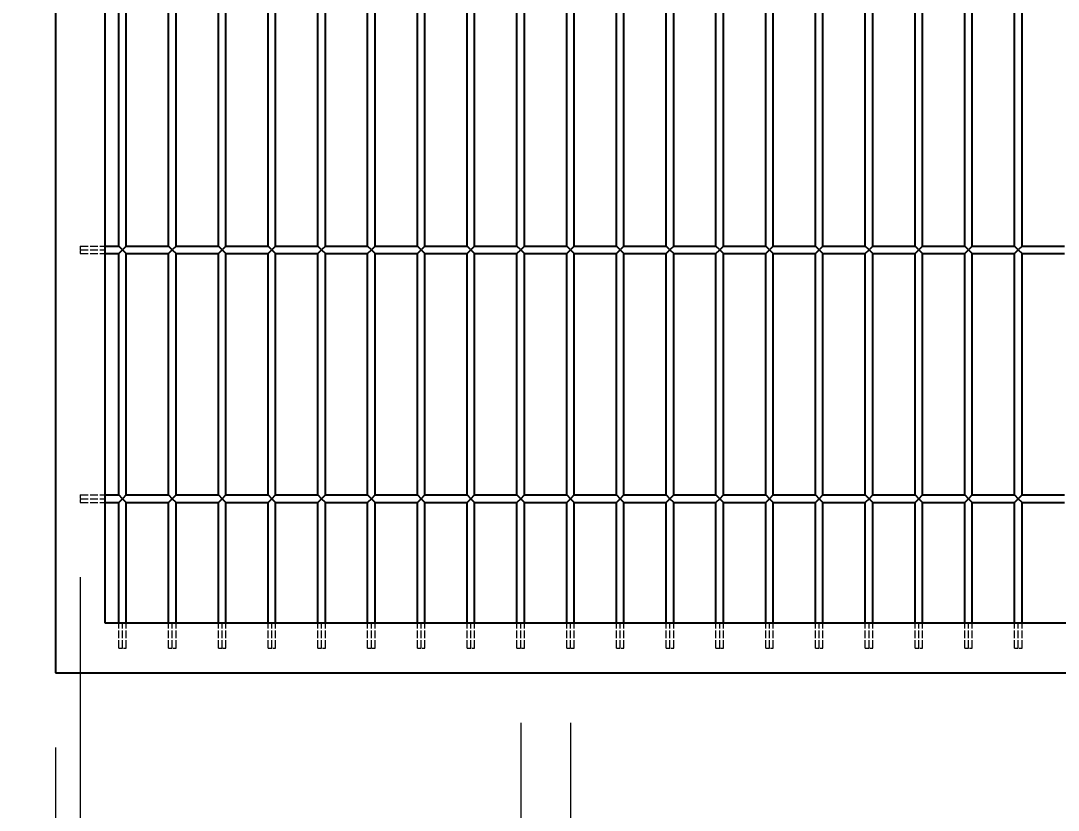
# Model space of a CAD drawing. Header units: millimetres. Extents: x 120 to 9117, y 110 to 4090.
# Drawn here: x 2056.4 to 2473.3, y 1461.8 to 1779 of the extents above; entities that cross this region are included whole.
import ezdxf

# ---------------------------------------------------------------- set-up
doc = ezdxf.new("R2010")
doc.units = ezdxf.units.MM
doc.header["$LTSCALE"] = 20
doc.linetypes.add('DASHED', pattern=[0.2067, 0.1654, -0.0413])
doc.layers.add('可见 (ISO)', color=7, linetype='Continuous', lineweight=25)
doc.layers.add('尺寸 (ISO)', color=7, linetype='Continuous', lineweight=18, true_color=0x008000)
doc.layers.add('隐藏 (ISO)', color=5, linetype='DASHED', lineweight=18, true_color=0x0000ff)
doc.styles.add('最新国标', font='simfang.ttf')
doc.dimstyles.new('默认 (GB)', dxfattribs={"dimscale": 20, "dimtxt": 2.8, "dimasz": 2.5, "dimexe": 2, "dimexo": 1.5, "dimgap": 0.5, "dimtad": 1, "dimtoh": 1, "dimdsep": 46, "dimtxsty": '最新国标', "dimcen": 0.09, "dimdle": 10, "dimclrd": 256, "dimclre": 256, "dimclrt": 256, "dimaunit": 1, "dimadec": 3, "dimazin": 2, "dimtfac": 0.535714, "dimtdec": 3, "dimtmove": 0, "dimatfit": 3, "dimfxl": 0, "dimtolj": 1, "dimlwd": -1, "dimlwe": -1, "dimarcsym": 0})

# ---------------------------------------------------------------- blocks, each defined once
blk = doc.blocks.new('*D6')
at = {"layer": 'Defpoints', "color": 0, "transparency": 16777216}
for p in [(2070.28, 3517.01), (1719.17, 1517.01), (2070.28, 1517.01)]:
    blk.add_point(p, dxfattribs=at)
at = {"layer": '尺寸 (ISO)', "color": 116, "true_color": 0x00803f, "transparency": 16777216}
for p, q in [((2040.28, 3517.01), (1679.17, 3517.01)), ((1719.17, 3467.01), (1719.17, 1567.01)), ((2040.28, 1517.01), (1679.17, 1517.01))]:
    blk.add_line(p, q, dxfattribs=at)
for points in [[(1710.84, 3467.01), (1727.51, 3467.01), (1719.17, 3517.01)], [(1710.84, 1567.01), (1727.51, 1567.01), (1719.17, 1517.01)]]:
    blk.add_solid(points, dxfattribs=at)
at = {"layer": '尺寸 (ISO)', "transparency": 16777216, "insert": (1680.85, 2517.01), "char_height": 56, "attachment_point": 5, "rotation": 90, "style": '最新国标'}
blk.add_mtext('\\A1;2000', dxfattribs=at)
blk = doc.blocks.new('*D8')
at = {"layer": 'Defpoints', "color": 0, "transparency": 16777216}
for p in [(2257.28, 1527.01), (2277.28, 1527.01), (2277.28, 1373.84)]:
    blk.add_point(p, dxfattribs=at)
at = {"layer": '尺寸 (ISO)', "color": 116, "true_color": 0x00803f, "transparency": 16777216}
for p, q in [((2257.28, 1497.01), (2257.28, 1333.84)), ((2277.28, 1497.01), (2277.28, 1333.84)), ((2207.28, 1373.84), (2157.28, 1373.84)), ((2257.28, 1373.84), (2277.28, 1373.84)), ((2327.28, 1373.84), (2470.88, 1373.84))]:
    blk.add_line(p, q, dxfattribs=at)
for points in [[(2207.28, 1382.17), (2207.28, 1365.51), (2257.28, 1373.84)], [(2327.28, 1382.17), (2327.28, 1365.51), (2277.28, 1373.84)]]:
    blk.add_solid(points, dxfattribs=at)
at = {"layer": '尺寸 (ISO)', "transparency": 16777216, "insert": (2424.08, 1412.16), "char_height": 56, "attachment_point": 5, "style": '最新国标'}
blk.add_mtext('\\A1;20', dxfattribs=at)
blk = doc.blocks.new('*D10')
at = {"layer": 'Defpoints', "color": 0, "transparency": 16777216}
for p in [(1890.28, 2507.01), (2090.28, 2507.01), (2070.28, 1517.01)]:
    blk.add_point(p, dxfattribs=at)
at = {"layer": '尺寸 (ISO)', "color": 116, "true_color": 0x00803f, "transparency": 16777216}
for p, q in [((2060.28, 2507.01), (1850.28, 2507.01)), ((1890.28, 1567.01), (1890.28, 2457.01)), ((2040.28, 1517.01), (1850.28, 1517.01))]:
    blk.add_line(p, q, dxfattribs=at)
for points in [[(1881.95, 2457.01), (1898.61, 2457.01), (1890.28, 2507.01)], [(1881.95, 1567.01), (1898.61, 1567.01), (1890.28, 1517.01)]]:
    blk.add_solid(points, dxfattribs=at)
at = {"layer": '尺寸 (ISO)', "transparency": 16777216, "insert": (1851.96, 2012.01), "char_height": 56, "attachment_point": 5, "rotation": 90, "style": '最新国标'}
blk.add_mtext('\\A1;990', dxfattribs=at)
blk = doc.blocks.new('_DotSmall')
at = {"color": 0, "linetype": 'ByBlock', "const_width": 0.5}
blk.add_lwpolyline([(-0.0625, 0, 1), (0.0625, 0, 1)], format="xyb", close=True, dxfattribs=at)
blk = doc.blocks.new('*D20')
at = {"layer": 'Defpoints', "color": 0, "transparency": 16777216}
for p in [(2080.28, 1585.51), (2070.28, 1517.01), (2080.28, 1208.28)]:
    blk.add_point(p, dxfattribs=at)
at = {"layer": '尺寸 (ISO)', "color": 116, "true_color": 0x00803f, "transparency": 16777216}
for p, q in [((2080.28, 1555.51), (2080.28, 1168.28)), ((2070.28, 1487.01), (2070.28, 1168.28)), ((2020.28, 1208.28), (1881.8, 1208.28)), ((2080.28, 1208.28), (2070.28, 1208.28)), ((2080.28, 1208.28), (2180.28, 1208.28))]:
    blk.add_line(p, q, dxfattribs=at)
blk.add_solid([(2020.28, 1216.61), (2020.28, 1199.94), (2070.28, 1208.28)], dxfattribs=at)
at = {"layer": '尺寸 (ISO)', "color": 116, "true_color": 0x00803f, "transparency": 16777216, "xscale": 50, "yscale": 50, "zscale": 50, "rotation": 180}
blk.add_blockref('_DotSmall', (2080.28, 1208.28), dxfattribs=at)
at = {"layer": '尺寸 (ISO)', "transparency": 16777216, "insert": (1926.04, 1246.6), "char_height": 56, "attachment_point": 5, "style": '最新国标'}
blk.add_mtext('\\A1;10', dxfattribs=at)
blk = doc.blocks.new('*D21')
at = {"layer": 'Defpoints', "color": 0, "transparency": 16777216}
for p in [(2080.28, 1585.51), (2760.28, 1585.51), (2760.28, 1208.28)]:
    blk.add_point(p, dxfattribs=at)
at = {"layer": '尺寸 (ISO)', "color": 116, "true_color": 0x00803f, "transparency": 16777216}
for p, q in [((2080.28, 1555.51), (2080.28, 1168.28)), ((2760.28, 1555.51), (2760.28, 1168.28)), ((2080.28, 1208.28), (2710.28, 1208.28))]:
    blk.add_line(p, q, dxfattribs=at)
blk.add_solid([(2710.28, 1216.61), (2710.28, 1199.94), (2760.28, 1208.28)], dxfattribs=at)
at = {"layer": '尺寸 (ISO)', "color": 116, "true_color": 0x00803f, "transparency": 16777216, "xscale": 50, "yscale": 50, "zscale": 50, "rotation": 180}
blk.add_blockref('_DotSmall', (2080.28, 1208.28), dxfattribs=at)
at = {"layer": '尺寸 (ISO)', "transparency": 16777216, "insert": (2370.28, 1246.6), "char_height": 56, "attachment_point": 5, "style": '最新国标'}
blk.add_mtext('\\A1;680', dxfattribs=at)

msp = doc.modelspace()

# ---------------------------------------------------------------- linework, layer by layer
at = {"layer": '可见 (ISO)'}
for p, q in [((2070.28, 3517.011), (2070.28, 1517.011)), ((2090.28, 1537.011), (2090.28, 2507.011)), ((2095.78, 1688.511), (2095.78, 1785.511)), ((2098.78, 1688.511), (2098.78, 1785.511)), ((2115.78, 1688.511), (2115.78, 1785.511)), ((2118.78, 1688.511), (2118.78, 1785.511)), ((2135.78, 1688.511), (2135.78, 1785.511)), ((2138.78, 1688.511), (2138.78, 1785.511)), ((2155.78, 1688.511), (2155.78, 1785.511)), ((2158.78, 1688.511), (2158.78, 1785.511)), ((2175.78, 1688.511), (2175.78, 1785.511)), ((2178.78, 1688.511), (2178.78, 1785.511)), ((2195.78, 1688.511), (2195.78, 1785.511)), ((2198.78, 1688.511), (2198.78, 1785.511)), ((2215.78, 1688.511), (2215.78, 1785.511)), ((2218.78, 1688.511), (2218.78, 1785.511)), ((2235.78, 1688.511), (2235.78, 1785.511)), ((2238.78, 1688.511), (2238.78, 1785.511)), ((2255.78, 1688.511), (2255.78, 1785.511)), ((2258.78, 1688.511), (2258.78, 1785.511)), ((2275.78, 1688.511), (2275.78, 1785.511)), ((2278.78, 1688.511), (2278.78, 1785.511)), ((2295.78, 1688.511), (2295.78, 1785.511)), ((2298.78, 1688.511), (2298.78, 1785.511)), ((2315.78, 1688.511), (2315.78, 1785.511)), ((2318.78, 1688.511), (2318.78, 1785.511)), ((2335.78, 1688.511), (2335.78, 1785.511)), ((2338.78, 1688.511), (2338.78, 1785.511)), ((2355.78, 1688.511), (2355.78, 1785.511)), ((2358.78, 1688.511), (2358.78, 1785.511)), ((2375.78, 1688.511), (2375.78, 1785.511)), ((2378.78, 1688.511), (2378.78, 1785.511)), ((2395.78, 1688.511), (2395.78, 1785.511)), ((2398.78, 1688.511), (2398.78, 1785.511)), ((2415.78, 1688.511), (2415.78, 1785.511)), ((2418.78, 1688.511), (2418.78, 1785.511)), ((2435.78, 1688.511), (2435.78, 1785.511)), ((2438.78, 1688.511), (2438.78, 1785.511)), ((2455.78, 1688.511), (2455.78, 1785.511)), ((2458.78, 1688.511), (2458.78, 1785.511)), ((2090.28, 1688.511), (2095.78, 1688.511)), ((2090.28, 1685.511), (2095.78, 1685.511)), ((2097.28, 1687.011), (2095.78, 1688.511)), ((2095.78, 1685.511), (2097.28, 1687.011)), ((2095.78, 1588.511), (2095.78, 1685.511)), ((2098.78, 1688.511), (2097.28, 1687.011)), ((2097.28, 1687.011), (2098.78, 1685.511)), ((2098.78, 1688.511), (2115.78, 1688.511)), ((2098.78, 1685.511), (2115.78, 1685.511)), ((2098.78, 1588.511), (2098.78, 1685.511)), ((2117.28, 1687.011), (2115.78, 1688.511)), ((2115.78, 1685.511), (2117.28, 1687.011)), ((2115.78, 1588.511), (2115.78, 1685.511)), ((2118.78, 1688.511), (2117.28, 1687.011)), ((2117.28, 1687.011), (2118.78, 1685.511)), ((2118.78, 1688.511), (2135.78, 1688.511)), ((2118.78, 1685.511), (2135.78, 1685.511)), ((2118.78, 1588.511), (2118.78, 1685.511)), ((2137.28, 1687.011), (2135.78, 1688.511)), ((2135.78, 1685.511), (2137.28, 1687.011)), ((2135.78, 1588.511), (2135.78, 1685.511)), ((2138.78, 1688.511), (2137.28, 1687.011)), ((2137.28, 1687.011), (2138.78, 1685.511)), ((2138.78, 1688.511), (2155.78, 1688.511)), ((2138.78, 1685.511), (2155.78, 1685.511)), ((2138.78, 1588.511), (2138.78, 1685.511)), ((2157.28, 1687.011), (2155.78, 1688.511)), ((2155.78, 1685.511), (2157.28, 1687.011)), ((2155.78, 1588.511), (2155.78, 1685.511)), ((2158.78, 1688.511), (2157.28, 1687.011)), ((2157.28, 1687.011), (2158.78, 1685.511)), ((2158.78, 1688.511), (2175.78, 1688.511)), ((2158.78, 1685.511), (2175.78, 1685.511)), ((2158.78, 1588.511), (2158.78, 1685.511)), ((2177.28, 1687.011), (2175.78, 1688.511)), ((2175.78, 1685.511), (2177.28, 1687.011)), ((2175.78, 1588.511), (2175.78, 1685.511)), ((2178.78, 1688.511), (2177.28, 1687.011)), ((2177.28, 1687.011), (2178.78, 1685.511)), ((2178.78, 1688.511), (2195.78, 1688.511)), ((2178.78, 1685.511), (2195.78, 1685.511)), ((2178.78, 1588.511), (2178.78, 1685.511)), ((2197.28, 1687.011), (2195.78, 1688.511)), ((2195.78, 1685.511), (2197.28, 1687.011)), ((2195.78, 1588.511), (2195.78, 1685.511)), ((2198.78, 1688.511), (2197.28, 1687.011)), ((2197.28, 1687.011), (2198.78, 1685.511)), ((2198.78, 1688.511), (2215.78, 1688.511)), ((2198.78, 1685.511), (2215.78, 1685.511)), ((2198.78, 1588.511), (2198.78, 1685.511)), ((2217.28, 1687.011), (2215.78, 1688.511)), ((2215.78, 1685.511), (2217.28, 1687.011)), ((2215.78, 1588.511), (2215.78, 1685.511)), ((2218.78, 1688.511), (2217.28, 1687.011)), ((2217.28, 1687.011), (2218.78, 1685.511)), ((2218.78, 1688.511), (2235.78, 1688.511)), ((2218.78, 1685.511), (2235.78, 1685.511)), ((2218.78, 1588.511), (2218.78, 1685.511)), ((2237.28, 1687.011), (2235.78, 1688.511)), ((2235.78, 1685.511), (2237.28, 1687.011)), ((2235.78, 1588.511), (2235.78, 1685.511)), ((2238.78, 1688.511), (2237.28, 1687.011)), ((2237.28, 1687.011), (2238.78, 1685.511)), ((2238.78, 1688.511), (2255.78, 1688.511)), ((2238.78, 1685.511), (2255.78, 1685.511)), ((2238.78, 1588.511), (2238.78, 1685.511)), ((2257.28, 1687.011), (2255.78, 1688.511)), ((2255.78, 1685.511), (2257.28, 1687.011)), ((2255.78, 1588.511), (2255.78, 1685.511)), ((2258.78, 1688.511), (2257.28, 1687.011)), ((2257.28, 1687.011), (2258.78, 1685.511)), ((2258.78, 1688.511), (2275.78, 1688.511)), ((2258.78, 1685.511), (2275.78, 1685.511)), ((2258.78, 1588.511), (2258.78, 1685.511)), ((2277.28, 1687.011), (2275.78, 1688.511)), ((2275.78, 1685.511), (2277.28, 1687.011)), ((2275.78, 1588.511), (2275.78, 1685.511)), ((2278.78, 1688.511), (2277.28, 1687.011)), ((2277.28, 1687.011), (2278.78, 1685.511)), ((2278.78, 1688.511), (2295.78, 1688.511)), ((2278.78, 1685.511), (2295.78, 1685.511)), ((2278.78, 1588.511), (2278.78, 1685.511)), ((2297.28, 1687.011), (2295.78, 1688.511)), ((2295.78, 1685.511), (2297.28, 1687.011)), ((2295.78, 1588.511), (2295.78, 1685.511)), ((2298.78, 1688.511), (2297.28, 1687.011)), ((2297.28, 1687.011), (2298.78, 1685.511)), ((2298.78, 1688.511), (2315.78, 1688.511)), ((2298.78, 1685.511), (2315.78, 1685.511)), ((2298.78, 1588.511), (2298.78, 1685.511)), ((2317.28, 1687.011), (2315.78, 1688.511)), ((2315.78, 1685.511), (2317.28, 1687.011)), ((2315.78, 1588.511), (2315.78, 1685.511)), ((2318.78, 1688.511), (2317.28, 1687.011)), ((2317.28, 1687.011), (2318.78, 1685.511)), ((2318.78, 1688.511), (2335.78, 1688.511)), ((2318.78, 1685.511), (2335.78, 1685.511)), ((2318.78, 1588.511), (2318.78, 1685.511)), ((2337.28, 1687.011), (2335.78, 1688.511)), ((2335.78, 1685.511), (2337.28, 1687.011)), ((2335.78, 1588.511), (2335.78, 1685.511)), ((2338.78, 1688.511), (2337.28, 1687.011)), ((2337.28, 1687.011), (2338.78, 1685.511)), ((2338.78, 1688.511), (2355.78, 1688.511)), ((2338.78, 1685.511), (2355.78, 1685.511)), ((2338.78, 1588.511), (2338.78, 1685.511)), ((2357.28, 1687.011), (2355.78, 1688.511)), ((2355.78, 1685.511), (2357.28, 1687.011)), ((2355.78, 1588.511), (2355.78, 1685.511)), ((2358.78, 1688.511), (2357.28, 1687.011)), ((2357.28, 1687.011), (2358.78, 1685.511)), ((2358.78, 1688.511), (2375.78, 1688.511)), ((2358.78, 1685.511), (2375.78, 1685.511)), ((2358.78, 1588.511), (2358.78, 1685.511)), ((2377.28, 1687.011), (2375.78, 1688.511)), ((2375.78, 1685.511), (2377.28, 1687.011)), ((2375.78, 1588.511), (2375.78, 1685.511)), ((2378.78, 1688.511), (2377.28, 1687.011)), ((2377.28, 1687.011), (2378.78, 1685.511)), ((2378.78, 1688.511), (2395.78, 1688.511)), ((2378.78, 1685.511), (2395.78, 1685.511)), ((2378.78, 1588.511), (2378.78, 1685.511)), ((2397.28, 1687.011), (2395.78, 1688.511)), ((2395.78, 1685.511), (2397.28, 1687.011)), ((2395.78, 1588.511), (2395.78, 1685.511)), ((2398.78, 1688.511), (2397.28, 1687.011)), ((2397.28, 1687.011), (2398.78, 1685.511)), ((2398.78, 1688.511), (2415.78, 1688.511)), ((2398.78, 1685.511), (2415.78, 1685.511)), ((2398.78, 1588.511), (2398.78, 1685.511)), ((2417.28, 1687.011), (2415.78, 1688.511)), ((2415.78, 1685.511), (2417.28, 1687.011)), ((2415.78, 1588.511), (2415.78, 1685.511)), ((2418.78, 1688.511), (2417.28, 1687.011)), ((2417.28, 1687.011), (2418.78, 1685.511)), ((2418.78, 1688.511), (2435.78, 1688.511)), ((2418.78, 1685.511), (2435.78, 1685.511)), ((2418.78, 1588.511), (2418.78, 1685.511)), ((2437.28, 1687.011), (2435.78, 1688.511)), ((2435.78, 1685.511), (2437.28, 1687.011)), ((2435.78, 1588.511), (2435.78, 1685.511)), ((2438.78, 1688.511), (2437.28, 1687.011)), ((2437.28, 1687.011), (2438.78, 1685.511)), ((2438.78, 1688.511), (2455.78, 1688.511)), ((2438.78, 1685.511), (2455.78, 1685.511)), ((2438.78, 1588.511), (2438.78, 1685.511)), ((2457.28, 1687.011), (2455.78, 1688.511)), ((2455.78, 1685.511), (2457.28, 1687.011)), ((2455.78, 1588.511), (2455.78, 1685.511)), ((2458.78, 1688.511), (2457.28, 1687.011)), ((2457.28, 1687.011), (2458.78, 1685.511)), ((2458.78, 1688.511), (2475.78, 1688.511)), ((2458.78, 1685.511), (2475.78, 1685.511)), ((2458.78, 1588.511), (2458.78, 1685.511)), ((2090.28, 1588.511), (2095.78, 1588.511)), ((2090.28, 1585.511), (2095.78, 1585.511)), ((2097.28, 1587.011), (2095.78, 1588.511)), ((2095.78, 1585.511), (2097.28, 1587.011)), ((2095.78, 1537.011), (2095.78, 1585.511)), ((2098.78, 1588.511), (2097.28, 1587.011)), ((2097.28, 1587.011), (2098.78, 1585.511)), ((2098.78, 1588.511), (2115.78, 1588.511)), ((2098.78, 1585.511), (2115.78, 1585.511)), ((2098.78, 1537.011), (2098.78, 1585.511)), ((2115.78, 1588.511), (2117.28, 1587.011)), ((2117.28, 1587.011), (2115.78, 1585.511)), ((2115.78, 1537.011), (2115.78, 1585.511)), ((2117.28, 1587.011), (2118.78, 1588.511)), ((2118.78, 1585.511), (2117.28, 1587.011)), ((2118.78, 1588.511), (2135.78, 1588.511)), ((2118.78, 1537.011), (2118.78, 1585.511)), ((2118.78, 1585.511), (2135.78, 1585.511)), ((2135.78, 1588.511), (2137.28, 1587.011)), ((2137.28, 1587.011), (2135.78, 1585.511)), ((2135.78, 1537.011), (2135.78, 1585.511)), ((2137.28, 1587.011), (2138.78, 1588.511)), ((2138.78, 1585.511), (2137.28, 1587.011)), ((2138.78, 1588.511), (2155.78, 1588.511)), ((2138.78, 1537.011), (2138.78, 1585.511)), ((2138.78, 1585.511), (2155.78, 1585.511)), ((2155.78, 1588.511), (2157.28, 1587.011)), ((2157.28, 1587.011), (2155.78, 1585.511)), ((2155.78, 1537.011), (2155.78, 1585.511)), ((2157.28, 1587.011), (2158.78, 1588.511)), ((2158.78, 1585.511), (2157.28, 1587.011)), ((2158.78, 1588.511), (2175.78, 1588.511)), ((2158.78, 1537.011), (2158.78, 1585.511)), ((2158.78, 1585.511), (2175.78, 1585.511)), ((2175.78, 1588.511), (2177.28, 1587.011)), ((2177.28, 1587.011), (2175.78, 1585.511)), ((2175.78, 1537.011), (2175.78, 1585.511)), ((2177.28, 1587.011), (2178.78, 1588.511)), ((2178.78, 1585.511), (2177.28, 1587.011)), ((2178.78, 1588.511), (2195.78, 1588.511)), ((2178.78, 1537.011), (2178.78, 1585.511)), ((2178.78, 1585.511), (2195.78, 1585.511)), ((2195.78, 1588.511), (2197.28, 1587.011)), ((2197.28, 1587.011), (2195.78, 1585.511)), ((2195.78, 1537.011), (2195.78, 1585.511)), ((2197.28, 1587.011), (2198.78, 1588.511)), ((2198.78, 1585.511), (2197.28, 1587.011)), ((2198.78, 1588.511), (2215.78, 1588.511)), ((2198.78, 1537.011), (2198.78, 1585.511)), ((2198.78, 1585.511), (2215.78, 1585.511)), ((2215.78, 1588.511), (2217.28, 1587.011)), ((2217.28, 1587.011), (2215.78, 1585.511)), ((2215.78, 1537.011), (2215.78, 1585.511)), ((2217.28, 1587.011), (2218.78, 1588.511)), ((2218.78, 1585.511), (2217.28, 1587.011)), ((2218.78, 1588.511), (2235.78, 1588.511)), ((2218.78, 1537.011), (2218.78, 1585.511)), ((2218.78, 1585.511), (2235.78, 1585.511)), ((2235.78, 1588.511), (2237.28, 1587.011)), ((2237.28, 1587.011), (2235.78, 1585.511)), ((2235.78, 1537.011), (2235.78, 1585.511)), ((2237.28, 1587.011), (2238.78, 1588.511)), ((2238.78, 1585.511), (2237.28, 1587.011)), ((2238.78, 1588.511), (2255.78, 1588.511)), ((2238.78, 1537.011), (2238.78, 1585.511)), ((2238.78, 1585.511), (2255.78, 1585.511)), ((2255.78, 1588.511), (2257.28, 1587.011)), ((2257.28, 1587.011), (2255.78, 1585.511)), ((2255.78, 1537.011), (2255.78, 1585.511)), ((2257.28, 1587.011), (2258.78, 1588.511)), ((2258.78, 1585.511), (2257.28, 1587.011)), ((2258.78, 1588.511), (2275.78, 1588.511)), ((2258.78, 1537.011), (2258.78, 1585.511)), ((2258.78, 1585.511), (2275.78, 1585.511)), ((2275.78, 1588.511), (2277.28, 1587.011)), ((2277.28, 1587.011), (2275.78, 1585.511)), ((2275.78, 1537.011), (2275.78, 1585.511)), ((2277.28, 1587.011), (2278.78, 1588.511)), ((2278.78, 1585.511), (2277.28, 1587.011)), ((2278.78, 1588.511), (2295.78, 1588.511)), ((2278.78, 1537.011), (2278.78, 1585.511)), ((2278.78, 1585.511), (2295.78, 1585.511)), ((2295.78, 1588.511), (2297.28, 1587.011)), ((2297.28, 1587.011), (2295.78, 1585.511)), ((2295.78, 1537.011), (2295.78, 1585.511)), ((2297.28, 1587.011), (2298.78, 1588.511)), ((2298.78, 1585.511), (2297.28, 1587.011)), ((2298.78, 1588.511), (2315.78, 1588.511)), ((2298.78, 1537.011), (2298.78, 1585.511)), ((2298.78, 1585.511), (2315.78, 1585.511)), ((2315.78, 1588.511), (2317.28, 1587.011)), ((2317.28, 1587.011), (2315.78, 1585.511)), ((2315.78, 1537.011), (2315.78, 1585.511)), ((2317.28, 1587.011), (2318.78, 1588.511)), ((2318.78, 1585.511), (2317.28, 1587.011)), ((2318.78, 1588.511), (2335.78, 1588.511)), ((2318.78, 1537.011), (2318.78, 1585.511)), ((2318.78, 1585.511), (2335.78, 1585.511)), ((2335.78, 1588.511), (2337.28, 1587.011)), ((2337.28, 1587.011), (2335.78, 1585.511)), ((2335.78, 1537.011), (2335.78, 1585.511)), ((2337.28, 1587.011), (2338.78, 1588.511)), ((2338.78, 1585.511), (2337.28, 1587.011)), ((2338.78, 1588.511), (2355.78, 1588.511)), ((2338.78, 1537.011), (2338.78, 1585.511)), ((2338.78, 1585.511), (2355.78, 1585.511)), ((2355.78, 1588.511), (2357.28, 1587.011)), ((2357.28, 1587.011), (2355.78, 1585.511)), ((2355.78, 1537.011), (2355.78, 1585.511)), ((2357.28, 1587.011), (2358.78, 1588.511)), ((2358.78, 1585.511), (2357.28, 1587.011)), ((2358.78, 1588.511), (2375.78, 1588.511)), ((2358.78, 1537.011), (2358.78, 1585.511)), ((2358.78, 1585.511), (2375.78, 1585.511)), ((2375.78, 1588.511), (2377.28, 1587.011)), ((2377.28, 1587.011), (2375.78, 1585.511)), ((2375.78, 1537.011), (2375.78, 1585.511)), ((2377.28, 1587.011), (2378.78, 1588.511)), ((2378.78, 1585.511), (2377.28, 1587.011)), ((2378.78, 1588.511), (2395.78, 1588.511)), ((2378.78, 1537.011), (2378.78, 1585.511)), ((2378.78, 1585.511), (2395.78, 1585.511)), ((2395.78, 1588.511), (2397.28, 1587.011)), ((2397.28, 1587.011), (2395.78, 1585.511)), ((2395.78, 1537.011), (2395.78, 1585.511)), ((2397.28, 1587.011), (2398.78, 1588.511)), ((2398.78, 1585.511), (2397.28, 1587.011)), ((2398.78, 1588.511), (2415.78, 1588.511)), ((2398.78, 1537.011), (2398.78, 1585.511)), ((2398.78, 1585.511), (2415.78, 1585.511)), ((2415.78, 1588.511), (2417.28, 1587.011)), ((2417.28, 1587.011), (2415.78, 1585.511)), ((2415.78, 1537.011), (2415.78, 1585.511)), ((2417.28, 1587.011), (2418.78, 1588.511)), ((2418.78, 1585.511), (2417.28, 1587.011)), ((2418.78, 1588.511), (2435.78, 1588.511)), ((2418.78, 1537.011), (2418.78, 1585.511)), ((2418.78, 1585.511), (2435.78, 1585.511)), ((2435.78, 1588.511), (2437.28, 1587.011)), ((2437.28, 1587.011), (2435.78, 1585.511)), ((2435.78, 1537.011), (2435.78, 1585.511)), ((2437.28, 1587.011), (2438.78, 1588.511)), ((2438.78, 1585.511), (2437.28, 1587.011)), ((2438.78, 1588.511), (2455.78, 1588.511)), ((2438.78, 1537.011), (2438.78, 1585.511)), ((2438.78, 1585.511), (2455.78, 1585.511)), ((2455.78, 1588.511), (2457.28, 1587.011)), ((2457.28, 1587.011), (2455.78, 1585.511)), ((2455.78, 1537.011), (2455.78, 1585.511)), ((2457.28, 1587.011), (2458.78, 1588.511)), ((2458.78, 1585.511), (2457.28, 1587.011)), ((2458.78, 1588.511), (2475.78, 1588.511)), ((2458.78, 1537.011), (2458.78, 1585.511)), ((2458.78, 1585.511), (2475.78, 1585.511)), ((2750.28, 1537.011), (2090.28, 1537.011)), ((2070.28, 1517.011), (2770.28, 1517.011))]:
    msp.add_line(p, q, dxfattribs=at)
at = {"layer": '隐藏 (ISO)', "ltscale": 0.448684}
for p, q in [((2080.28, 1688.511), (2080.28, 1685.511)), ((2080.28, 1588.511), (2080.28, 1585.511)), ((2095.78, 1527.011), (2098.78, 1527.011)), ((2115.78, 1527.011), (2118.78, 1527.011)), ((2135.78, 1527.011), (2138.78, 1527.011)), ((2155.78, 1527.011), (2158.78, 1527.011)), ((2175.78, 1527.011), (2178.78, 1527.011)), ((2195.78, 1527.011), (2198.78, 1527.011)), ((2215.78, 1527.011), (2218.78, 1527.011)), ((2235.78, 1527.011), (2238.78, 1527.011)), ((2255.78, 1527.011), (2258.78, 1527.011)), ((2275.78, 1527.011), (2278.78, 1527.011)), ((2295.78, 1527.011), (2298.78, 1527.011)), ((2315.78, 1527.011), (2318.78, 1527.011)), ((2335.78, 1527.011), (2338.78, 1527.011)), ((2355.78, 1527.011), (2358.78, 1527.011)), ((2375.78, 1527.011), (2378.78, 1527.011)), ((2395.78, 1527.011), (2398.78, 1527.011)), ((2415.78, 1527.011), (2418.78, 1527.011)), ((2435.78, 1527.011), (2438.78, 1527.011)), ((2455.78, 1527.011), (2458.78, 1527.011))]:
    msp.add_line(p, q, dxfattribs=at)
at = {"layer": '隐藏 (ISO)', "ltscale": 0.952248}
for p, q in [((2080.28, 1688.511), (2090.28, 1688.511)), ((2080.28, 1687.011), (2090.28, 1687.011)), ((2080.28, 1685.511), (2090.28, 1685.511)), ((2080.28, 1588.511), (2090.28, 1588.511)), ((2080.28, 1587.011), (2090.28, 1587.011)), ((2080.28, 1585.511), (2090.28, 1585.511)), ((2095.78, 1527.011), (2095.78, 1537.011)), ((2097.28, 1527.011), (2097.28, 1537.011)), ((2098.78, 1527.011), (2098.78, 1537.011)), ((2115.78, 1527.011), (2115.78, 1537.011)), ((2117.28, 1527.011), (2117.28, 1537.011)), ((2118.78, 1527.011), (2118.78, 1537.011)), ((2135.78, 1527.011), (2135.78, 1537.011)), ((2137.28, 1527.011), (2137.28, 1537.011)), ((2138.78, 1527.011), (2138.78, 1537.011)), ((2155.78, 1527.011), (2155.78, 1537.011)), ((2157.28, 1527.011), (2157.28, 1537.011)), ((2158.78, 1527.011), (2158.78, 1537.011)), ((2175.78, 1527.011), (2175.78, 1537.011)), ((2177.28, 1527.011), (2177.28, 1537.011)), ((2178.78, 1527.011), (2178.78, 1537.011)), ((2195.78, 1527.011), (2195.78, 1537.011)), ((2197.28, 1527.011), (2197.28, 1537.011)), ((2198.78, 1527.011), (2198.78, 1537.011)), ((2215.78, 1527.011), (2215.78, 1537.011)), ((2217.28, 1527.011), (2217.28, 1537.011)), ((2218.78, 1527.011), (2218.78, 1537.011)), ((2235.78, 1527.011), (2235.78, 1537.011)), ((2237.28, 1527.011), (2237.28, 1537.011)), ((2238.78, 1527.011), (2238.78, 1537.011)), ((2255.78, 1527.011), (2255.78, 1537.011)), ((2257.28, 1527.011), (2257.28, 1537.011)), ((2258.78, 1527.011), (2258.78, 1537.011)), ((2275.78, 1527.011), (2275.78, 1537.011)), ((2277.28, 1527.011), (2277.28, 1537.011)), ((2278.78, 1527.011), (2278.78, 1537.011)), ((2295.78, 1527.011), (2295.78, 1537.011)), ((2297.28, 1527.011), (2297.28, 1537.011)), ((2298.78, 1527.011), (2298.78, 1537.011)), ((2315.78, 1527.011), (2315.78, 1537.011)), ((2317.28, 1527.011), (2317.28, 1537.011)), ((2318.78, 1527.011), (2318.78, 1537.011)), ((2335.78, 1527.011), (2335.78, 1537.011)), ((2337.28, 1527.011), (2337.28, 1537.011)), ((2338.78, 1527.011), (2338.78, 1537.011)), ((2355.78, 1527.011), (2355.78, 1537.011)), ((2357.28, 1527.011), (2357.28, 1537.011)), ((2358.78, 1527.011), (2358.78, 1537.011)), ((2375.78, 1527.011), (2375.78, 1537.011)), ((2377.28, 1527.011), (2377.28, 1537.011)), ((2378.78, 1527.011), (2378.78, 1537.011)), ((2395.78, 1527.011), (2395.78, 1537.011)), ((2397.28, 1527.011), (2397.28, 1537.011)), ((2398.78, 1527.011), (2398.78, 1537.011)), ((2415.78, 1527.011), (2415.78, 1537.011)), ((2417.28, 1527.011), (2417.28, 1537.011)), ((2418.78, 1527.011), (2418.78, 1537.011)), ((2435.78, 1527.011), (2435.78, 1537.011)), ((2437.28, 1527.011), (2437.28, 1537.011)), ((2438.78, 1527.011), (2438.78, 1537.011)), ((2455.78, 1527.011), (2455.78, 1537.011)), ((2457.28, 1527.011), (2457.28, 1537.011)), ((2458.78, 1527.011), (2458.78, 1537.011))]:
    msp.add_line(p, q, dxfattribs=at)

# ---------------------------------------------------------------- dimensions: what is measured, and where the dimension line sits
at = {"layer": '尺寸 (ISO)', "color": 116, "true_color": 0x00803f}
for base, p1, p2, angle, override, picture, middle in [((1719.174, 1517.011), (2070.28, 3517.011), (2070.28, 1517.011), 90, {"dimgap": 0.5, "dimtoh": 0, "dimdec": 2, "dimtol": 0, "dimlim": 0, "dimtp": 0, "dimtm": 0, "dimtdec": 3, "dimtofl": 0, "dimatfit": 1}, '*D6', (1719.174, 2517.011)), ((1890.28, 2507.011), (2070.28, 1517.011), (2090.28, 2507.011), 270, {"dimgap": 0.5, "dimtoh": 0, "dimdec": 2, "dimtol": 0, "dimlim": 0, "dimtp": 0, "dimtm": 0, "dimtdec": 3, "dimtofl": 0, "dimatfit": 1}, '*D10', (1890.28, 2012.011)), ((2080.28, 1208.278), (2070.28, 1517.011), (2080.28, 1585.511), 180, {"dimgap": 0.5, "dimtoh": 0, "dimdec": 2, "dimblk2": 'DotSmall', "dimsah": 1, "dimdle": 0, "dimtol": 0, "dimlim": 0, "dimtp": 0, "dimtm": 0, "dimtdec": 3, "dimtofl": 1, "dimatfit": 1}, '*D20', (1926.04, 1208.278)), ((2760.28, 1208.278), (2080.28, 1585.511), (2760.28, 1585.511), 180, {"dimgap": 0.5, "dimtoh": 0, "dimdec": 2, "dimblk1": 'DotSmall', "dimsah": 1, "dimdle": 0, "dimtol": 0, "dimlim": 0, "dimtp": 0, "dimtm": 0, "dimtdec": 3, "dimtofl": 0, "dimatfit": 1}, '*D21', (2370.28, 1208.278))]:
    dim = msp.add_linear_dim(base=base, p1=p1, p2=p2, angle=angle, dimstyle='默认 (GB)', override=override, dxfattribs=at)
    dim.commit()
    dim.dimension.update_dxf_attribs({"geometry": picture, "text_midpoint": middle, "dimtype": 160})
dim = msp.add_linear_dim(base=(2277.28, 1373.839), p1=(2257.28, 1527.011), p2=(2277.28, 1527.011), dimstyle='默认 (GB)', override={"dimgap": 0.5, "dimtoh": 0, "dimdec": 2, "dimtol": 0, "dimlim": 0, "dimtp": 0, "dimtm": 0, "dimtdec": 3, "dimtofl": 1, "dimatfit": 1}, dxfattribs=at)
dim.commit()
dim.dimension.update_dxf_attribs({"geometry": '*D8', "text_midpoint": (2424.08, 1373.839), "dimtype": 160})

doc.saveas('drawing.dxf')
